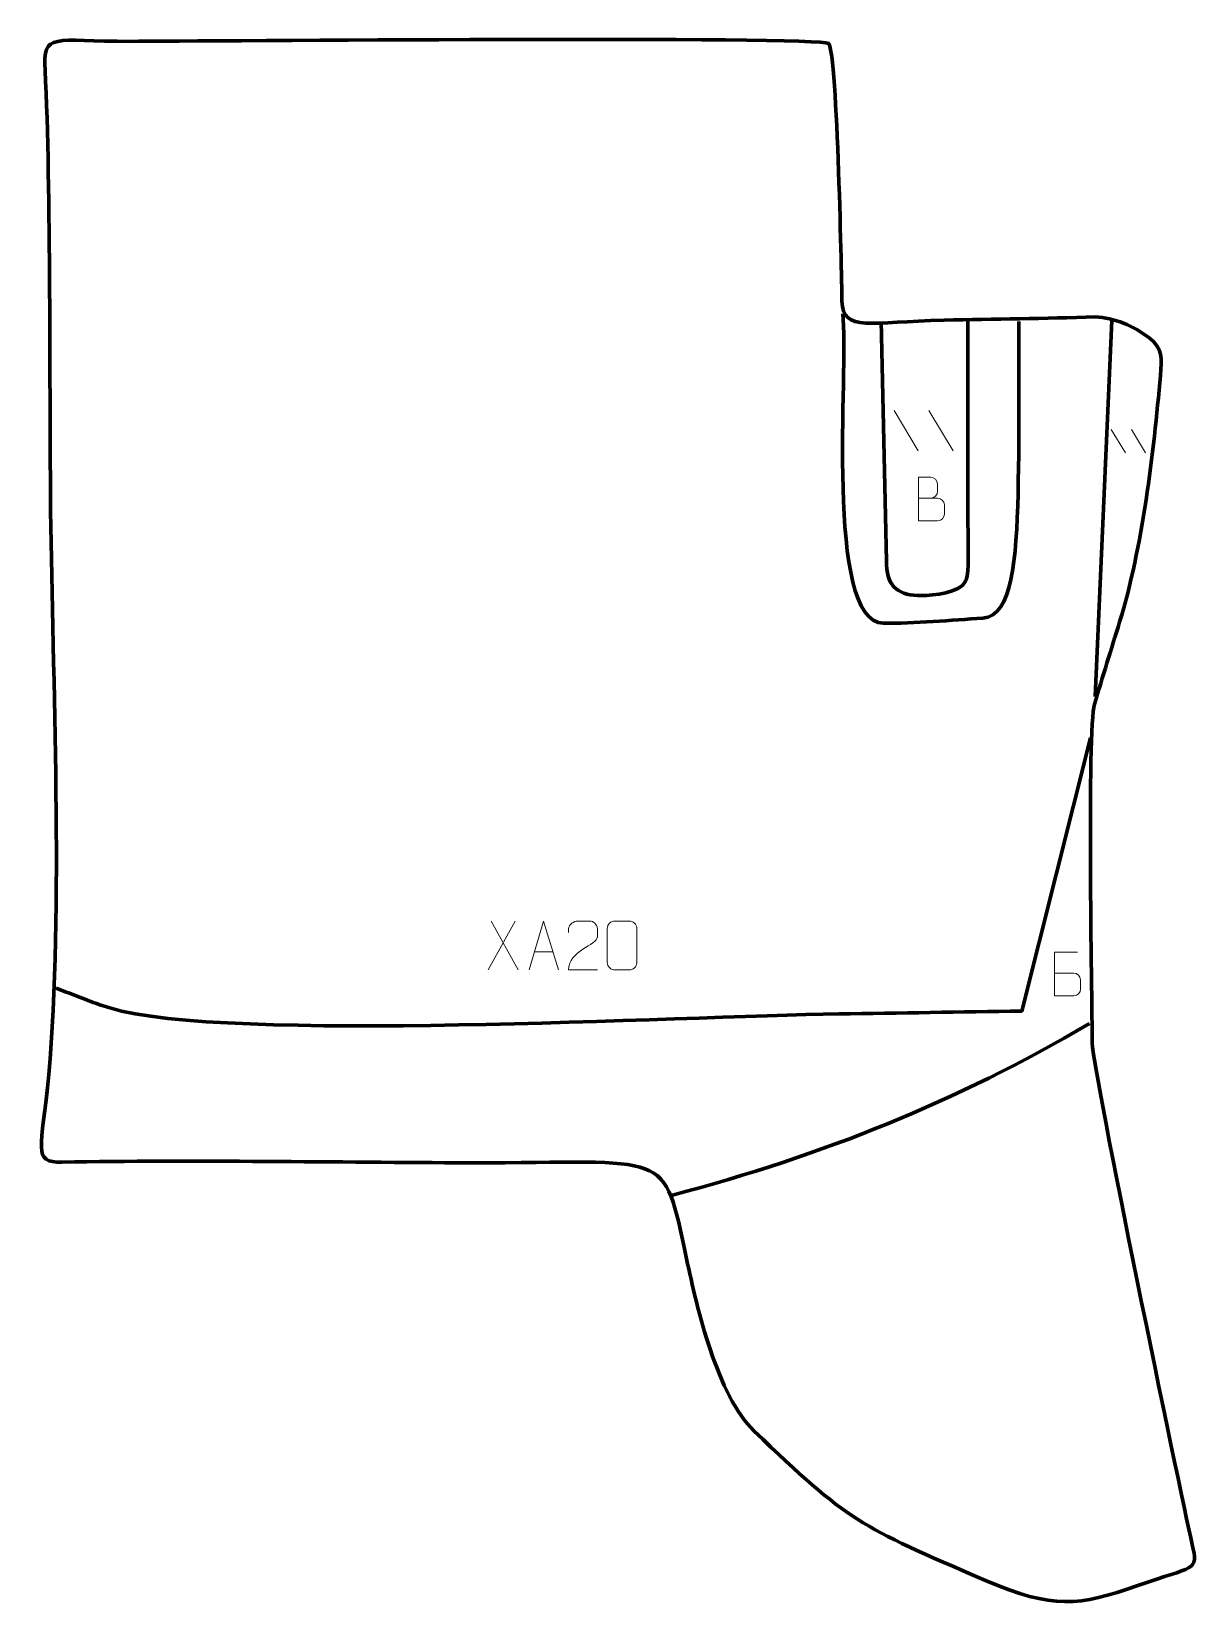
# Model space of a CAD drawing. Header units: millimetres. Extents: x -495 to 100, y -82 to 724.
import ezdxf

# ---------------------------------------------------------------- set-up
doc = ezdxf.new("R2010")
doc.units = ezdxf.units.MM
doc.header["$MEASUREMENT"] = 0
doc.layers.add('layer 1', color=7, linetype='Continuous')
doc.layers.add('layer 2', color=7, linetype='Continuous')

msp = doc.modelspace()

# ---------------------------------------------------------------- linework, layer by layer
at = {"layer": 'layer 1', "color": 140, "lineweight": 158}
for points, knots in [([(-81.0431, 579.8695), (-77.9443, 552.5151), (-90.7528, 422.4318), (-60.2686, 421.9511), (-60.2686, 421.9511), (-44.9347, 421.7093), (-25.1265, 423.5423), (-9.6111, 424.5664), (-9.6111, 424.5664), (5.528, 425.5657), (7.5407, 454.7519), (8.3915, 488.0279), (8.3915, 488.0279), (9.2863, 523.0229), (8.616, 562.4855), (8.8503, 576.099)], [0, 0, 0, 0, 0.2, 0.2, 0.2, 0.2, 0.4, 0.4, 0.4, 0.4, 0.6, 0.6, 0.6, 0.6, 1, 1, 1, 1]), ([(-61.3964, 574.3791), (-60.4838, 533.5028), (-59.7185, 492.5768), (-58.7092, 451.7103), (-58.7092, 451.7103), (-58.4237, 440.1496), (-51.9894, 435.9691), (-40.8725, 436.1009), (-40.8725, 436.1009), (-34.7403, 436.1735), (-21.6117, 437.2883), (-18.3801, 443.3447), (-18.3801, 443.3447), (-18.3801, 443.3447), (-18.0324, 444.0783), (-18.0324, 444.0783), (-18.0324, 444.0783), (-16.4816, 448.0407), (-17.1164, 462.2055), (-17.1344, 467.316), (-17.1344, 467.316), (-17.2621, 503.5988), (-17.2407, 539.882), (-17.2767, 576.165)], [0, 0, 0, 0, 0.14285714, 0.14285714, 0.14285714, 0.14285714, 0.28571429, 0.28571429, 0.28571429, 0.28571429, 0.42857143, 0.42857143, 0.42857143, 0.42857143, 0.57142857, 0.57142857, 0.57142857, 0.57142857, 0.71428571, 0.71428571, 0.71428571, 0.71428571, 1, 1, 1, 1]), ([(-482.6482, 235.4981), (-473.9016, 232.2705), (-464.0338, 228.1265), (-455.2645, 225.4614), (-455.2645, 225.4614), (-396.5301, 207.6112), (-163.5757, 221.1924), (-83.061, 222.4263), (-83.061, 222.4263), (-51.9501, 222.903), (-20.8392, 223.3798), (10.2717, 223.8565), (10.2717, 223.8565), (10.2717, 223.8565), (45.3953, 363.4243), (45.3953, 363.4243)], [0, 0, 0, 0, 0.2, 0.2, 0.2, 0.2, 0.4, 0.4, 0.4, 0.4, 0.6, 0.6, 0.6, 0.6, 1, 1, 1, 1])]:
    msp.add_open_spline(points, degree=3, knots=knots, dxfattribs=at)
for points in [[(56.2777, 576.6278), (56.2777, 576.6278), (47.8111, 384.54), (47.8111, 384.54)], [(-167.9591, 129.8791), (-90.4335, 150.5858), (-24.0177, 177.0848), (44.8322, 217.4562)]]:
    msp.add_open_spline(points, degree=3, dxfattribs=at)
at = {"layer": 'layer 1', "color": 250, "lineweight": 9}
for points in [[(-54.8768, 530.5793), (-54.8768, 530.5793), (-42.5125, 510.035), (-42.5125, 510.035)], [(-37.1469, 530.5793), (-37.1469, 530.5793), (-24.7826, 510.035), (-24.7826, 510.035)], [(56.0227, 520.9015), (56.0227, 520.9015), (63.2132, 508.954), (63.2132, 508.954)], [(66.3335, 520.9015), (66.3335, 520.9015), (73.524, 508.954), (73.524, 508.954)], [(-248.3323, 269.8335), (-248.3323, 269.8335), (-262.0729, 244.9377), (-262.0729, 244.9377)], [(-260.6183, 269.8335), (-260.6183, 269.8335), (-246.8777, 244.88), (-246.8777, 244.88)], [(-238.4958, 254.1294), (-238.4958, 254.1294), (-229.0001, 254.1294), (-229.0001, 254.1294)]]:
    msp.add_open_spline(points, degree=3, dxfattribs=at)
for points, knots in [([(-42.4896, 485.8123), (-39.2306, 485.8127), (-35.9712, 485.8127), (-32.7115, 485.8123), (-32.7115, 485.8123), (-30.9422, 485.7968), (-29.2193, 484.2418), (-29.2193, 482.406), (-29.2193, 482.406), (-29.2196, 481.3952), (-29.2196, 478.6639), (-29.2193, 477.6528), (-29.2193, 477.6528), (-29.2034, 475.9887), (-30.5847, 474.1849), (-32.6641, 474.2001), (-32.6641, 474.2001), (-35.9241, 474.2004), (-39.1838, 474.2004), (-42.4431, 474.2001), (-42.4431, 474.2001), (-42.4431, 481.6505), (-42.4431, 489.1006), (-42.4431, 496.5504), (-42.4431, 496.5504), (-40.317, 496.5504), (-38.1906, 496.5504), (-36.0641, 496.5504), (-36.0641, 496.5504), (-34.5586, 496.5662), (-32.6806, 494.855), (-32.6647, 493.0973), (-32.6647, 493.0973), (-32.6651, 491.2467), (-32.6651, 491.116), (-32.6647, 489.2651), (-32.6647, 489.2651), (-32.6493, 487.4145), (-34.3102, 485.7968), (-36.1106, 485.8123)], [0, 0, 0, 0, 0.09090909, 0.09090909, 0.09090909, 0.09090909, 0.18181818, 0.18181818, 0.18181818, 0.18181818, 0.27272727, 0.27272727, 0.27272727, 0.27272727, 0.36363636, 0.36363636, 0.36363636, 0.36363636, 0.45454545, 0.45454545, 0.45454545, 0.45454545, 0.54545455, 0.54545455, 0.54545455, 0.54545455, 0.63636364, 0.63636364, 0.63636364, 0.63636364, 0.72727273, 0.72727273, 0.72727273, 0.72727273, 0.81818182, 0.81818182, 0.81818182, 0.81818182, 1, 1, 1, 1]), ([(-241.2184, 244.88), (-241.2184, 244.88), (-233.8474, 269.8335), (-233.8474, 269.8335), (-233.8474, 269.8335), (-233.8474, 269.8335), (-226.2775, 244.88), (-226.2775, 244.88)], [0, 0, 0, 0, 0.33333333, 0.33333333, 0.33333333, 0.33333333, 1, 1, 1, 1]), ([(-206.3765, 244.8696), (-211.2909, 244.8699), (-216.2053, 244.8699), (-221.1194, 244.8696), (-221.1194, 244.8696), (-221.1194, 254.8019), (-206.4684, 257.4431), (-206.3765, 261.7534), (-206.3765, 261.7534), (-206.3768, 263.1775), (-206.3768, 264.6012), (-206.3765, 266.0245), (-206.3765, 266.0245), (-206.3934, 268.1016), (-208.5162, 269.8264), (-210.1872, 269.8437), (-210.1872, 269.8437), (-212.2604, 269.8433), (-214.3333, 269.8433), (-216.4057, 269.8437), (-216.4057, 269.8437), (-218.2278, 269.8602), (-221.0525, 268.0681), (-221.1194, 265.9745), (-221.1194, 265.9745), (-221.1194, 265.9745), (-221.1194, 263.9197), (-221.1194, 263.9197)], [0, 0, 0, 0, 0.125, 0.125, 0.125, 0.125, 0.25, 0.25, 0.25, 0.25, 0.375, 0.375, 0.375, 0.375, 0.5, 0.5, 0.5, 0.5, 0.625, 0.625, 0.625, 0.625, 0.75, 0.75, 0.75, 0.75, 1, 1, 1, 1]), ([(-197.3287, 269.856), (-194.9626, 269.856), (-192.5961, 269.856), (-190.2296, 269.856), (-190.2296, 269.856), (-188.2491, 269.8916), (-186.2231, 268.3973), (-186.196, 265.9552), (-186.196, 265.9552), (-186.1964, 260.1978), (-186.1964, 254.44), (-186.196, 248.6818), (-186.196, 248.6818), (-186.3381, 246.3542), (-188.0445, 244.8719), (-190.2296, 244.8611), (-190.2296, 244.8611), (-192.602, 244.8615), (-194.9744, 244.8615), (-197.3464, 244.8611), (-197.3464, 244.8611), (-199.3049, 244.7555), (-201.3113, 246.6434), (-201.2999, 248.6644), (-201.2999, 248.6644), (-201.2995, 254.445), (-201.2995, 260.2253), (-201.2999, 266.0051), (-201.2999, 266.0051), (-201.2956, 268.1471), (-199.5185, 269.8696), (-197.3287, 269.856)], [0, 0, 0, 0, 0.11111111, 0.11111111, 0.11111111, 0.11111111, 0.22222222, 0.22222222, 0.22222222, 0.22222222, 0.33333333, 0.33333333, 0.33333333, 0.33333333, 0.44444444, 0.44444444, 0.44444444, 0.44444444, 0.55555556, 0.55555556, 0.55555556, 0.55555556, 0.66666667, 0.66666667, 0.66666667, 0.66666667, 0.77777778, 0.77777778, 0.77777778, 0.77777778, 1, 1, 1, 1]), ([(27.0152, 243.2575), (30.2742, 243.2579), (33.5335, 243.2579), (36.7932, 243.2575), (36.7932, 243.2575), (38.5626, 243.242), (40.2855, 241.687), (40.2855, 239.8512), (40.2855, 239.8512), (40.2851, 238.8404), (40.2851, 236.1091), (40.2855, 235.098), (40.2855, 235.098), (40.3013, 233.4339), (38.92, 231.6301), (36.8407, 231.6453), (36.8407, 231.6453), (33.5807, 231.6456), (30.321, 231.6456), (27.0616, 231.6453), (27.0616, 231.6453), (27.0616, 239.0957), (27.0616, 246.5458), (27.0616, 253.9956), (27.0616, 253.9956), (29.1877, 253.9956), (36.6594, 253.9956), (38.7858, 253.9956)], [0, 0, 0, 0, 0.125, 0.125, 0.125, 0.125, 0.25, 0.25, 0.25, 0.25, 0.375, 0.375, 0.375, 0.375, 0.5, 0.5, 0.5, 0.5, 0.625, 0.625, 0.625, 0.625, 0.75, 0.75, 0.75, 0.75, 1, 1, 1, 1])]:
    msp.add_open_spline(points, degree=3, knots=knots, dxfattribs=at)
at = {"layer": 'layer 2', "color": 242, "lineweight": 158}
msp.add_open_spline([(47.4621, 380.6735), (43.5692, 367.4631), (46.13, 232.1916), (46.3073, 207.3765), (46.3073, 207.3765), (46.3995, 194.4726), (90.4461, -18.0248), (97.3427, -48.515), (97.3427, -48.515), (100.5, -62.4737), (98.5429, -59.3649), (69.637, -69.4653), (69.637, -69.4653), (39.0633, -80.1484), (26.6012, -81.7191), (-8.2179, -66.8571), (-8.2179, -66.8571), (-72.8369, -39.2755), (-78.3535, -36.6405), (-126.2609, 9.343), (-126.2609, 9.343), (-145.1927, 27.5145), (-155.4283, 71.9331), (-160.8144, 97.2618), (-160.8144, 97.2618), (-173.052, 154.811), (-168.361, 146.1265), (-271.5903, 146.4046), (-271.5903, 146.4046), (-339.2193, 146.5868), (-412.7914, 147.9021), (-479.5603, 146.7263), (-479.5603, 146.7263), (-495.2292, 146.4504), (-490.0219, 152.9569), (-486.4873, 191.5443), (-486.4873, 191.5443), (-478.8778, 274.6177), (-484.5392, 396.5265), (-485.494, 479.0286), (-485.494, 479.0286), (-486.1808, 538.3743), (-485.2124, 644.8251), (-488.3396, 704.2492), (-488.3396, 704.2492), (-489.385, 724.1137), (-484.5247, 719.0828), (-444.4934, 719.116), (-444.4934, 719.116), (-411.5362, 719.1434), (-92.4937, 721.9135), (-88.3609, 718.0178), (-88.3609, 718.0178), (-83.652, 713.5791), (-81.6294, 592.2356), (-81.4802, 586.4046), (-81.4802, 586.4046), (-81.0696, 570.3567), (-66.8977, 575.9493), (-29.3924, 576.712), (-29.3924, 576.712), (-3.714, 577.2428), (22.192, 577.541), (47.8374, 578.3793), (47.8374, 578.3793), (57.4411, 578.094), (67.5267, 573.6019), (75.1206, 567.8718), (75.1206, 567.8718), (82.3748, 562.129), (81.8406, 557.2442), (81.0857, 548.4552), (81.0857, 548.4552), (77.6392, 508.995), (71.9588, 460.6147), (60.2595, 422.6162), (60.2595, 422.6162), (55.9517, 408.6246), (51.6088, 394.7245), (47.4621, 380.6735)], degree=3, knots=[0, 0, 0, 0, 0.04761905, 0.04761905, 0.04761905, 0.04761905, 0.0952381, 0.0952381, 0.0952381, 0.0952381, 0.14285714, 0.14285714, 0.14285714, 0.14285714, 0.19047619, 0.19047619, 0.19047619, 0.19047619, 0.23809524, 0.23809524, 0.23809524, 0.23809524, 0.28571429, 0.28571429, 0.28571429, 0.28571429, 0.33333333, 0.33333333, 0.33333333, 0.33333333, 0.38095238, 0.38095238, 0.38095238, 0.38095238, 0.42857143, 0.42857143, 0.42857143, 0.42857143, 0.47619048, 0.47619048, 0.47619048, 0.47619048, 0.52380952, 0.52380952, 0.52380952, 0.52380952, 0.57142857, 0.57142857, 0.57142857, 0.57142857, 0.61904762, 0.61904762, 0.61904762, 0.61904762, 0.66666667, 0.66666667, 0.66666667, 0.66666667, 0.71428571, 0.71428571, 0.71428571, 0.71428571, 0.76190476, 0.76190476, 0.76190476, 0.76190476, 0.80952381, 0.80952381, 0.80952381, 0.80952381, 0.85714286, 0.85714286, 0.85714286, 0.85714286, 0.9047619, 0.9047619, 0.9047619, 0.9047619, 1, 1, 1, 1], dxfattribs=at)

doc.saveas('drawing.dxf')
